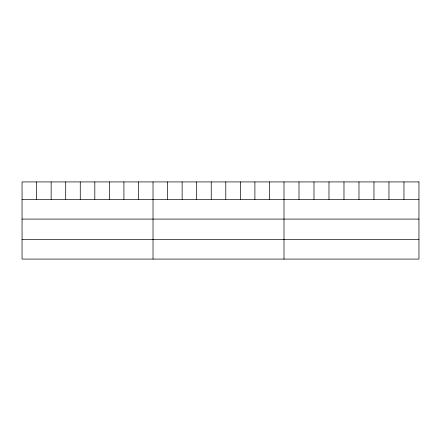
<?xml version="1.0" encoding="UTF-8"?>
<svg xmlns="http://www.w3.org/2000/svg" width="441" height="441" viewBox="0 0 441 441"><rect width="100%" height="100%" fill="white"/><g stroke="black" fill="none" stroke-linecap="round" stroke-linejoin="round"><path stroke-width="0.66" d="M22.05 199.387L418.95 199.387M22.05 219.089L418.95 219.089M22.05 239.38L418.95 239.38M403.956 181.918L403.956 199.387M388.962 181.918L388.962 199.387M373.968 181.918L373.968 199.387M358.974 181.918L358.974 199.387M343.98 181.918L343.98 199.387M328.986 181.918L328.986 199.387M313.992 181.918L313.992 199.387M298.998 181.918L298.998 199.387M284.004 181.918L284.004 259.082M269.451 181.918L269.451 199.387M254.898 181.918L254.898 199.387M240.345 181.918L240.345 199.387M225.792 181.918L225.792 199.387M211.239 181.918L211.239 199.387M196.686 181.918L196.686 199.387M182.133 181.918L182.133 199.387M167.58 181.918L167.58 199.387M153.027 181.918L153.027 259.082M138.474 181.918L138.474 199.387M123.921 181.918L123.921 199.387M109.368 181.918L109.368 199.387M94.815 181.918L94.815 199.387M80.262 181.918L80.262 199.387M65.709 181.918L65.709 199.387M51.156 181.918L51.156 199.387M36.603 181.918L36.603 199.387M418.95 181.918L22.05 181.918L22.05 259.082L418.95 259.082L418.95 181.918"/></g></svg>
